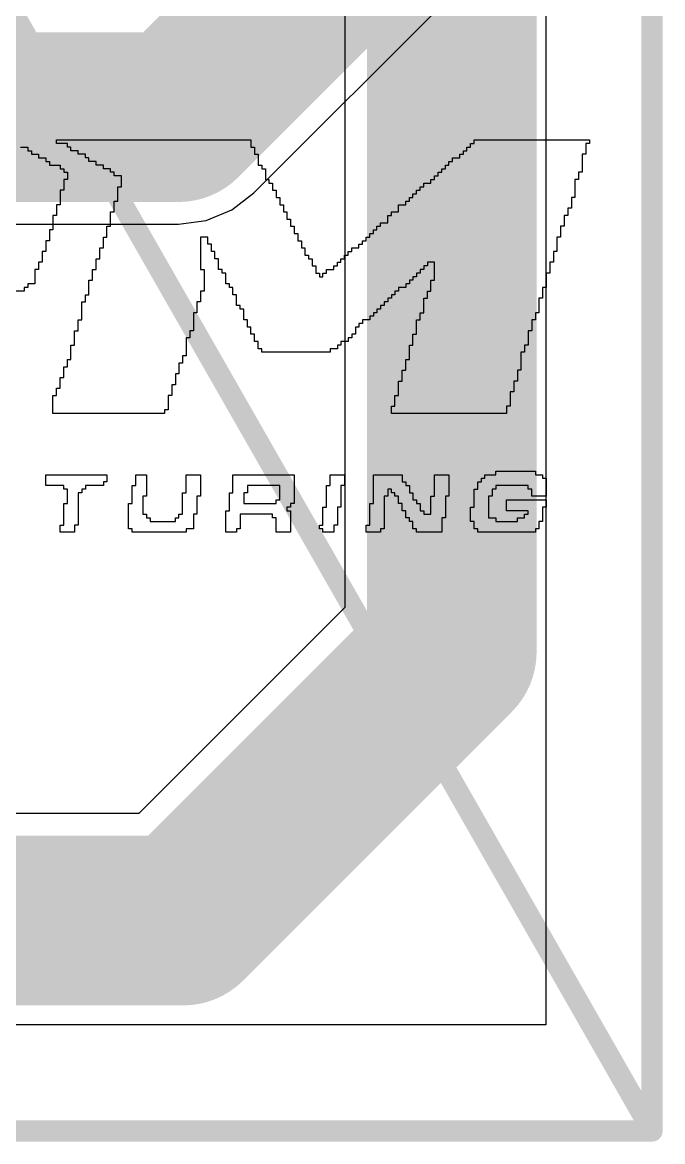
# Model space of a CAD drawing. Header units: millimetres. Extents: x -0.48 to 1.34, y -0.42 to 2.53.
# Drawn here: x 1.041 to 1.343, y -0.42 to 0.108 of the extents above; entities that cross this region are included whole.
import ezdxf

# ---------------------------------------------------------------- set-up
doc = ezdxf.new("R2010")
doc.units = ezdxf.units.MM
doc.header["$MEASUREMENT"] = 0
for name, color, linetype in [('BottomLayer', 5, 'Continuous'), ('Mechanical1', 6, 'Continuous'), ('Mechanical2', 216, 'Continuous'), ('TopLayer', 1, 'Continuous'), ('TopOverlay', 2, 'Continuous')]:
    doc.layers.add(name, color=color, linetype=linetype)

msp = doc.modelspace()

# ---------------------------------------------------------------- linework, layer by layer
at = {"layer": 'BottomLayer'}
for p, q in [((1.19272, 1.56996), (1.19272, -0.16844)), ((1.19272, -0.16844), (1.09561, -0.26555)), ((1.09561, -0.26555), (0.857, -0.26555))]:
    msp.add_line(p, q, dxfattribs=at)
at = {"layer": 'BottomLayer', "const_width": 0.08}
for points in [[(1.24315, -0.18933), (1.24315, 1.58185)], [(1.1165, -0.31598), (1.24315, -0.18933)], [(0.82574, -0.31598), (1.1165, -0.31598)]]:
    msp.add_lwpolyline(points, dxfattribs=at)
at = {"layer": 'BottomLayer', "const_width": 0.04}
for points in [[(1.22315, -0.18933, 1), (1.26315, -0.18933, 1)], [(1.22315, -0.18933, 1), (1.26315, -0.18933, 1)], [(1.0965, -0.31598, 1), (1.1365, -0.31598, 1)], [(1.0965, -0.31598, 1), (1.1365, -0.31598, 1)]]:
    msp.add_lwpolyline(points, format="xyb", close=True, dxfattribs=at)
at = {"layer": 'Mechanical1', "const_width": 0.01}
for points in [[(1.33755, -0.41519), (1.33755, 2.34071)], [(0.55015, 0.96276), (1.33755, -0.41519)], [(-0.23725, -0.41519), (1.33755, -0.41519)]]:
    msp.add_lwpolyline(points, dxfattribs=at)
at = {"layer": 'Mechanical1', "const_width": 0.005}
msp.add_lwpolyline([(1.33505, -0.41519, 1), (1.34005, -0.41519, 1)], format="xyb", close=True, dxfattribs=at)
msp.add_lwpolyline([(1.33505, -0.41519, 1), (1.34005, -0.41519, 1)], format="xyb", close=True, dxfattribs=at)
msp.add_lwpolyline([(1.33505, -0.41519, 1), (1.34005, -0.41519, 1)], format="xyb", close=True, dxfattribs=at)
at = {"layer": 'Mechanical2', "const_width": 0.01}
for points in [[(1.33755, -0.41519), (1.33755, 2.34071)], [(-0.23725, -0.41519), (1.33755, -0.41519)]]:
    msp.add_lwpolyline(points, dxfattribs=at)
at = {"layer": 'Mechanical2', "const_width": 0.005}
msp.add_lwpolyline([(1.33505, -0.41519, 1), (1.34005, -0.41519, 1)], format="xyb", close=True, dxfattribs=at)
msp.add_lwpolyline([(1.33505, -0.41519, 1), (1.34005, -0.41519, 1)], format="xyb", close=True, dxfattribs=at)
at = {"layer": 'TopLayer'}
for p, q in [((1.1499, 0.02715), (1.28293, 0.16017)), ((1.28755, 0.15826), (1.28755, -0.36519)), ((1.13946, 0.01913), (1.1499, 0.02715)), ((1.1273, 0.01409), (1.13946, 0.01913)), ((0.57113, 0.01238), (1.11424, 0.01238)), ((1.11424, 0.01238), (1.1273, 0.01409)), ((1.28755, -0.36519), (0.86653, -0.36519))]:
    msp.add_line(p, q, dxfattribs=at)
at = {"layer": 'TopLayer', "const_width": 0.08}
for points in [[(1.11424, 0.06281), (1.25515, 0.20371)], [(0.55024, 0.06281), (1.11424, 0.06281)]]:
    msp.add_lwpolyline(points, dxfattribs=at)
at = {"layer": 'TopLayer', "const_width": 0.04}
msp.add_lwpolyline([(1.09424, 0.06281, 1), (1.13424, 0.06281, 1)], format="xyb", close=True, dxfattribs=at)
msp.add_lwpolyline([(1.09424, 0.06281, 1), (1.13424, 0.06281, 1)], format="xyb", close=True, dxfattribs=at)
at = {"layer": 'TopOverlay'}
for p, q in [((1.03985, 0.04871), (1.04325, 0.04871)), ((1.04325, 0.04871), (1.04325, 0.04701)), ((1.05683, 0.0504), (1.05683, 0.0521)), ((1.05683, 0.0521), (1.10095, 0.0521)), ((1.06192, 0.0504), (1.05683, 0.0504)), ((1.06192, 0.04871), (1.06192, 0.0504)), ((1.06361, 0.04871), (1.06192, 0.04871)), ((1.06361, 0.04701), (1.06361, 0.04871)), ((1.10095, 0.0521), (1.10265, 0.0521)), ((1.10265, 0.0521), (1.14848, 0.0521)), ((1.14848, 0.0521), (1.14848, 0.04871)), ((1.14848, 0.04871), (1.15018, 0.04871)), ((1.15018, 0.04871), (1.15018, 0.04531)), ((1.25031, 0.04701), (1.25031, 0.04871)), ((1.25031, 0.04871), (1.25201, 0.04871)), ((1.25201, 0.04871), (1.25201, 0.0504)), ((1.25201, 0.0504), (1.25371, 0.0504)), ((1.25371, 0.0504), (1.25371, 0.0521)), ((1.25371, 0.0521), (1.30802, 0.0521)), ((1.30802, 0.0504), (1.30632, 0.0504)), ((1.30632, 0.0504), (1.30632, 0.04531)), ((1.30802, 0.0521), (1.30802, 0.0504)), ((1.04325, 0.04701), (1.04495, 0.04701)), ((1.04495, 0.04701), (1.04495, 0.04531)), ((1.04495, 0.04531), (1.04834, 0.04531)), ((1.04834, 0.04531), (1.04834, 0.04362)), ((1.04834, 0.04362), (1.05173, 0.04362)), ((1.05173, 0.04362), (1.05173, 0.04192)), ((1.06701, 0.04701), (1.06361, 0.04701)), ((1.06701, 0.04531), (1.06701, 0.04701)), ((1.0704, 0.04531), (1.06701, 0.04531)), ((1.0704, 0.04362), (1.0704, 0.04531)), ((1.0721, 0.04362), (1.0704, 0.04362)), ((1.0721, 0.04192), (1.0721, 0.04362)), ((1.15018, 0.04531), (1.15187, 0.04531)), ((1.15187, 0.04531), (1.15187, 0.04022)), ((1.24352, 0.04192), (1.24352, 0.04362)), ((1.24352, 0.04362), (1.24692, 0.04362)), ((1.24692, 0.04362), (1.24692, 0.04531)), ((1.24692, 0.04531), (1.24862, 0.04531)), ((1.24862, 0.04531), (1.24862, 0.04701)), ((1.24862, 0.04701), (1.25031, 0.04701)), ((1.30632, 0.04531), (1.30463, 0.04531)), ((1.30463, 0.04531), (1.30463, 0.03683)), ((1.05173, 0.04192), (1.05343, 0.04192)), ((1.05343, 0.04192), (1.05343, 0.04022)), ((1.05343, 0.04022), (1.05852, 0.04022)), ((1.05852, 0.04022), (1.05852, 0.03852)), ((1.05852, 0.03852), (1.06022, 0.03852)), ((1.06022, 0.03852), (1.06022, 0.03683)), ((1.0755, 0.04192), (1.0721, 0.04192)), ((1.0755, 0.04022), (1.0755, 0.04192)), ((1.07889, 0.04022), (1.0755, 0.04022)), ((1.07889, 0.03852), (1.07889, 0.04022)), ((1.08228, 0.03852), (1.07889, 0.03852)), ((1.08228, 0.03683), (1.08228, 0.03852)), ((1.15187, 0.04022), (1.15357, 0.04022)), ((1.15357, 0.04022), (1.15357, 0.03852)), ((1.15357, 0.03852), (1.15527, 0.03852)), ((1.15527, 0.03852), (1.15527, 0.03343)), ((1.23843, 0.03683), (1.23843, 0.03852)), ((1.23843, 0.03852), (1.24013, 0.03852)), ((1.24013, 0.03852), (1.24013, 0.04022)), ((1.24013, 0.04022), (1.24183, 0.04022)), ((1.24183, 0.04022), (1.24183, 0.04192)), ((1.24183, 0.04192), (1.24352, 0.04192)), ((1.06022, 0.03683), (1.06192, 0.03683)), ((1.06192, 0.03343), (1.06022, 0.03343)), ((1.06022, 0.03343), (1.06022, 0.02834)), ((1.06192, 0.03683), (1.06192, 0.03343)), ((1.08398, 0.03683), (1.08228, 0.03683)), ((1.08398, 0.03513), (1.08398, 0.03683)), ((1.08738, 0.03513), (1.08398, 0.03513)), ((1.08738, 0.03004), (1.08738, 0.03513)), ((1.15527, 0.03343), (1.15696, 0.03343)), ((1.15696, 0.03343), (1.15696, 0.03173)), ((1.15696, 0.03173), (1.15866, 0.03173)), ((1.15866, 0.03173), (1.15866, 0.02834)), ((1.22995, 0.03004), (1.22995, 0.03173)), ((1.22995, 0.03173), (1.23334, 0.03173)), ((1.23334, 0.03173), (1.23334, 0.03343)), ((1.23334, 0.03343), (1.23504, 0.03343)), ((1.23504, 0.03343), (1.23504, 0.03513)), ((1.23504, 0.03513), (1.23674, 0.03513)), ((1.23674, 0.03513), (1.23674, 0.03683)), ((1.23674, 0.03683), (1.23843, 0.03683)), ((1.30293, 0.03343), (1.30123, 0.03343)), ((1.30123, 0.03343), (1.30123, 0.02495)), ((1.30463, 0.03683), (1.30293, 0.03683)), ((1.30293, 0.03683), (1.30293, 0.03343)), ((1.06022, 0.02834), (1.05852, 0.02834)), ((1.05852, 0.02834), (1.05852, 0.02155)), ((1.08568, 0.02325), (1.08568, 0.03004)), ((1.08568, 0.03004), (1.08738, 0.03004)), ((1.15866, 0.02834), (1.16036, 0.02834)), ((1.16036, 0.02834), (1.16036, 0.02495)), ((1.22485, 0.02495), (1.22485, 0.02664)), ((1.22485, 0.02664), (1.22655, 0.02664)), ((1.22655, 0.02664), (1.22655, 0.02834)), ((1.22655, 0.02834), (1.22825, 0.02834)), ((1.22825, 0.02834), (1.22825, 0.03004)), ((1.22825, 0.03004), (1.22995, 0.03004)), ((1.05852, 0.02155), (1.05683, 0.02155)), ((1.05683, 0.02155), (1.05683, 0.01646)), ((1.08398, 0.01816), (1.08398, 0.02325)), ((1.08398, 0.02325), (1.08568, 0.02325)), ((1.16036, 0.02495), (1.16206, 0.02495)), ((1.16206, 0.02495), (1.16206, 0.02155)), ((1.16206, 0.02155), (1.16375, 0.02155)), ((1.16375, 0.02155), (1.16375, 0.01816)), ((1.21807, 0.01816), (1.21807, 0.02155)), ((1.21807, 0.02155), (1.22146, 0.02155)), ((1.22146, 0.02155), (1.22146, 0.02325)), ((1.22146, 0.02325), (1.22316, 0.02325)), ((1.22316, 0.02325), (1.22316, 0.02495)), ((1.22316, 0.02495), (1.22485, 0.02495)), ((1.30123, 0.02495), (1.29953, 0.02495)), ((1.29953, 0.02495), (1.29953, 0.01985)), ((1.05683, 0.01646), (1.05513, 0.01646)), ((1.05513, 0.01646), (1.05513, 0.00967)), ((1.08228, 0.01137), (1.08228, 0.01816)), ((1.08228, 0.01816), (1.08398, 0.01816)), ((1.16375, 0.01816), (1.16545, 0.01816)), ((1.16545, 0.01816), (1.16545, 0.01476)), ((1.21297, 0.01306), (1.21297, 0.01646)), ((1.21297, 0.01646), (1.21467, 0.01646)), ((1.21467, 0.01646), (1.21467, 0.01816)), ((1.21467, 0.01816), (1.21807, 0.01816)), ((1.29784, 0.01646), (1.29614, 0.01646)), ((1.29614, 0.01646), (1.29614, 0.01137)), ((1.29953, 0.01985), (1.29784, 0.01985)), ((1.29784, 0.01985), (1.29784, 0.01646)), ((1.08059, 0.00628), (1.08059, 0.01137)), ((1.08059, 0.01137), (1.08228, 0.01137)), ((1.16545, 0.01476), (1.16715, 0.01476)), ((1.16715, 0.01476), (1.16715, 0.01137)), ((1.16715, 0.01137), (1.16884, 0.01137)), ((1.16884, 0.01137), (1.16884, 0.00797)), ((1.20788, 0.00967), (1.20788, 0.01137)), ((1.20788, 0.01137), (1.20958, 0.01137)), ((1.20958, 0.01137), (1.20958, 0.01306)), ((1.20958, 0.01306), (1.21297, 0.01306)), ((1.29614, 0.01137), (1.29444, 0.01137)), ((1.29444, 0.01137), (1.29444, 0.00628)), ((1.05513, 0.00967), (1.05343, 0.00967)), ((1.05343, 0.00967), (1.05343, 0.00458)), ((1.07889, 0.00118), (1.07889, 0.00628)), ((1.07889, 0.00628), (1.08059, 0.00628)), ((1.12811, 0.00628), (1.12472, 0.00628)), ((1.12472, 0.00628), (1.12472, -0.009)), ((1.12811, 0.00288), (1.12811, 0.00628)), ((1.16884, 0.00797), (1.17054, 0.00797)), ((1.17054, 0.00797), (1.17054, 0.00458)), ((1.20279, 0.00458), (1.20279, 0.00628)), ((1.20279, 0.00628), (1.20449, 0.00628)), ((1.20449, 0.00628), (1.20449, 0.00797)), ((1.20449, 0.00797), (1.20618, 0.00797)), ((1.20618, 0.00797), (1.20618, 0.00967)), ((1.20618, 0.00967), (1.20788, 0.00967)), ((1.29444, 0.00628), (1.29274, 0.00628)), ((1.29274, 0.00628), (1.29274, -0.00051)), ((1.05343, 0.00458), (1.05173, 0.00458)), ((1.05173, 0.00458), (1.05173, -0.00051)), ((1.07719, -0.00391), (1.07719, 0.00118)), ((1.07719, 0.00118), (1.07889, 0.00118)), ((1.12981, 0.00288), (1.12811, 0.00288)), ((1.12981, -0.00051), (1.12981, 0.00288)), ((1.17054, 0.00458), (1.17224, 0.00458)), ((1.17224, 0.00458), (1.17224, 0.00118)), ((1.17224, 0.00118), (1.17394, 0.00118)), ((1.17394, 0.00118), (1.17394, -0.00221)), ((1.196, -0.00051), (1.196, 0.00118)), ((1.196, 0.00118), (1.1994, 0.00118)), ((1.1994, 0.00118), (1.1994, 0.00288)), ((1.1994, 0.00288), (1.20109, 0.00288)), ((1.20109, 0.00288), (1.20109, 0.00458)), ((1.20109, 0.00458), (1.20279, 0.00458)), ((1.05173, -0.00051), (1.05004, -0.00051)), ((1.05004, -0.00051), (1.05004, -0.00561)), ((1.0755, -0.009), (1.0755, -0.00391)), ((1.0755, -0.00391), (1.07719, -0.00391)), ((1.13151, -0.00051), (1.12981, -0.00051)), ((1.13151, -0.00391), (1.13151, -0.00051)), ((1.1332, -0.00391), (1.13151, -0.00391)), ((1.1332, -0.009), (1.1332, -0.00391)), ((1.17394, -0.00221), (1.17563, -0.00221)), ((1.17563, -0.00221), (1.17563, -0.00391)), ((1.17563, -0.00391), (1.17733, -0.00391)), ((1.17733, -0.00391), (1.17733, -0.0073)), ((1.19091, -0.00561), (1.19091, -0.00391)), ((1.19091, -0.00391), (1.19261, -0.00391)), ((1.19261, -0.00391), (1.19261, -0.00221)), ((1.19261, -0.00221), (1.1943, -0.00221)), ((1.1943, -0.00221), (1.1943, -0.00051)), ((1.1943, -0.00051), (1.196, -0.00051)), ((1.29274, -0.00051), (1.29105, -0.00051)), ((1.29105, -0.00051), (1.29105, -0.00561)), ((1.04834, -0.009), (1.04664, -0.009)), ((1.04664, -0.009), (1.04664, -0.01579)), ((1.05004, -0.00561), (1.04834, -0.00561)), ((1.04834, -0.00561), (1.04834, -0.009)), ((1.0738, -0.01409), (1.0738, -0.009)), ((1.0738, -0.009), (1.0755, -0.009)), ((1.12472, -0.009), (1.12641, -0.009)), ((1.12641, -0.009), (1.12641, -0.01918)), ((1.1349, -0.009), (1.1332, -0.009)), ((1.1349, -0.0107), (1.1349, -0.009)), ((1.17733, -0.0073), (1.17903, -0.0073)), ((1.17903, -0.0073), (1.17903, -0.0107)), ((1.18412, -0.0107), (1.18412, -0.009)), ((1.18412, -0.009), (1.18751, -0.009)), ((1.18751, -0.009), (1.18751, -0.0073)), ((1.18751, -0.0073), (1.18921, -0.0073)), ((1.18921, -0.0073), (1.18921, -0.00561)), ((1.18921, -0.00561), (1.19091, -0.00561)), ((1.22995, -0.009), (1.22825, -0.009)), ((1.22825, -0.009), (1.22825, -0.0107)), ((1.23164, -0.0073), (1.22995, -0.0073)), ((1.22995, -0.0073), (1.22995, -0.009)), ((1.23504, -0.00561), (1.23164, -0.00561)), ((1.23164, -0.00561), (1.23164, -0.0073)), ((1.23504, -0.01409), (1.23504, -0.00561)), ((1.29105, -0.00561), (1.28935, -0.00561)), ((1.28935, -0.00561), (1.28935, -0.0107)), ((1.04664, -0.01579), (1.04325, -0.01579)), ((1.04325, -0.01579), (1.04325, -0.01749)), ((1.0721, -0.02088), (1.0721, -0.01409)), ((1.0721, -0.01409), (1.0738, -0.01409)), ((1.1366, -0.0107), (1.1349, -0.0107)), ((1.1366, -0.01579), (1.1366, -0.0107)), ((1.13829, -0.01579), (1.1366, -0.01579)), ((1.13829, -0.01749), (1.13829, -0.01579)), ((1.17903, -0.0107), (1.18073, -0.0107)), ((1.18073, -0.0107), (1.18073, -0.01239)), ((1.18073, -0.01239), (1.18242, -0.01239)), ((1.18242, -0.01239), (1.18242, -0.0107)), ((1.18242, -0.0107), (1.18412, -0.0107)), ((1.22316, -0.01579), (1.22146, -0.01579)), ((1.22146, -0.01579), (1.22146, -0.01749)), ((1.22485, -0.01409), (1.22316, -0.01409)), ((1.22316, -0.01409), (1.22316, -0.01579)), ((1.22655, -0.01239), (1.22485, -0.01239)), ((1.22485, -0.01239), (1.22485, -0.01409)), ((1.22825, -0.0107), (1.22655, -0.0107)), ((1.22655, -0.0107), (1.22655, -0.01239)), ((1.23334, -0.01918), (1.23334, -0.01409)), ((1.23334, -0.01409), (1.23504, -0.01409)), ((1.28935, -0.0107), (1.28765, -0.0107)), ((1.28765, -0.0107), (1.28765, -0.01749)), ((1.04155, -0.01918), (1.03646, -0.01918)), ((1.04325, -0.01749), (1.04155, -0.01749)), ((1.04155, -0.01749), (1.04155, -0.01918)), ((1.0704, -0.02428), (1.0704, -0.02088)), ((1.0704, -0.02088), (1.0721, -0.02088)), ((1.12641, -0.01918), (1.12472, -0.01918)), ((1.12472, -0.01918), (1.12472, -0.02428)), ((1.13999, -0.01749), (1.13829, -0.01749)), ((1.13999, -0.02088), (1.13999, -0.01749)), ((1.14169, -0.02088), (1.13999, -0.02088)), ((1.14169, -0.02597), (1.14169, -0.02088)), ((1.21637, -0.02088), (1.21467, -0.02088)), ((1.21467, -0.02088), (1.21467, -0.02258)), ((1.21807, -0.01918), (1.21637, -0.01918)), ((1.21637, -0.01918), (1.21637, -0.02088)), ((1.22146, -0.01749), (1.21807, -0.01749)), ((1.21807, -0.01749), (1.21807, -0.01918)), ((1.23164, -0.02258), (1.23164, -0.01918)), ((1.23164, -0.01918), (1.23334, -0.01918)), ((1.28765, -0.01749), (1.28596, -0.01749)), ((1.28596, -0.01749), (1.28596, -0.02258)), ((1.06871, -0.03276), (1.06871, -0.02428)), ((1.06871, -0.02428), (1.0704, -0.02428)), ((1.12472, -0.02428), (1.12302, -0.02428)), ((1.12302, -0.02428), (1.12302, -0.02937)), ((1.14339, -0.02597), (1.14169, -0.02597)), ((1.14339, -0.02767), (1.14339, -0.02597)), ((1.21128, -0.02597), (1.20958, -0.02597)), ((1.20958, -0.02597), (1.20958, -0.02767)), ((1.21297, -0.02428), (1.21128, -0.02428)), ((1.21128, -0.02428), (1.21128, -0.02597)), ((1.21467, -0.02258), (1.21297, -0.02258)), ((1.21297, -0.02258), (1.21297, -0.02428)), ((1.22995, -0.02937), (1.22995, -0.02258)), ((1.22995, -0.02258), (1.23164, -0.02258)), ((1.28596, -0.02258), (1.28426, -0.02258)), ((1.28426, -0.02258), (1.28426, -0.02937)), ((1.12302, -0.02937), (1.12132, -0.02937)), ((1.12132, -0.02937), (1.12132, -0.03785)), ((1.14508, -0.02767), (1.14339, -0.02767)), ((1.14508, -0.03276), (1.14508, -0.02767)), ((1.20618, -0.03106), (1.20449, -0.03106)), ((1.20449, -0.03106), (1.20449, -0.03276)), ((1.20788, -0.02937), (1.20618, -0.02937)), ((1.20618, -0.02937), (1.20618, -0.03106)), ((1.20958, -0.02767), (1.20788, -0.02767)), ((1.20788, -0.02767), (1.20788, -0.02937)), ((1.22825, -0.03276), (1.22825, -0.02937)), ((1.22825, -0.02937), (1.22995, -0.02937)), ((1.28426, -0.02937), (1.28256, -0.02937)), ((1.28256, -0.02937), (1.28256, -0.03276)), ((1.06701, -0.03785), (1.06701, -0.03276)), ((1.06701, -0.03276), (1.06871, -0.03276)), ((1.14678, -0.03276), (1.14508, -0.03276)), ((1.14678, -0.03616), (1.14678, -0.03276)), ((1.14848, -0.03616), (1.14678, -0.03616)), ((1.14848, -0.03955), (1.14848, -0.03616)), ((1.1994, -0.03616), (1.1977, -0.03616)), ((1.1977, -0.03616), (1.1977, -0.03955)), ((1.20109, -0.03446), (1.1994, -0.03446)), ((1.1994, -0.03446), (1.1994, -0.03616)), ((1.20449, -0.03276), (1.20109, -0.03276)), ((1.20109, -0.03276), (1.20109, -0.03446)), ((1.22655, -0.03955), (1.22655, -0.03276)), ((1.22655, -0.03276), (1.22825, -0.03276)), ((1.28256, -0.03276), (1.28086, -0.03276)), ((1.28086, -0.03276), (1.28086, -0.03785)), ((1.06531, -0.04464), (1.06531, -0.03785)), ((1.06531, -0.03785), (1.06701, -0.03785)), ((1.11962, -0.04125), (1.11793, -0.04125)), ((1.11793, -0.04125), (1.11793, -0.04973)), ((1.12132, -0.03785), (1.11962, -0.03785)), ((1.11962, -0.03785), (1.11962, -0.04125)), ((1.15018, -0.03955), (1.14848, -0.03955)), ((1.15018, -0.04295), (1.15018, -0.03955)), ((1.196, -0.04125), (1.1943, -0.04125)), ((1.1943, -0.04125), (1.1943, -0.04295)), ((1.1977, -0.03955), (1.196, -0.03955)), ((1.196, -0.03955), (1.196, -0.04125)), ((1.22485, -0.04464), (1.22485, -0.03955)), ((1.22485, -0.03955), (1.22655, -0.03955)), ((1.28086, -0.03785), (1.27917, -0.03785)), ((1.27917, -0.03785), (1.27917, -0.04464)), ((1.06361, -0.05143), (1.06361, -0.04464)), ((1.06361, -0.04464), (1.06531, -0.04464)), ((1.15187, -0.04295), (1.15018, -0.04295)), ((1.15187, -0.04634), (1.15187, -0.04295)), ((1.15357, -0.04634), (1.15187, -0.04634)), ((1.15357, -0.04804), (1.15357, -0.04634)), ((1.18921, -0.04634), (1.18582, -0.04634)), ((1.18582, -0.04634), (1.18582, -0.04804)), ((1.19091, -0.04464), (1.18921, -0.04464)), ((1.18921, -0.04464), (1.18921, -0.04634)), ((1.1943, -0.04295), (1.19091, -0.04295)), ((1.19091, -0.04295), (1.19091, -0.04464)), ((1.22316, -0.05143), (1.22316, -0.04464)), ((1.22316, -0.04464), (1.22485, -0.04464)), ((1.27917, -0.04464), (1.27747, -0.04464)), ((1.27747, -0.04464), (1.27747, -0.04804)), ((1.06192, -0.05483), (1.06192, -0.05143)), ((1.06192, -0.05143), (1.06361, -0.05143)), ((1.11793, -0.04973), (1.11623, -0.04973)), ((1.11623, -0.04973), (1.11623, -0.05313)), ((1.18582, -0.04804), (1.15357, -0.04804)), ((1.22146, -0.05652), (1.22146, -0.05143)), ((1.22146, -0.05143), (1.22316, -0.05143)), ((1.27747, -0.04804), (1.27577, -0.04804)), ((1.27577, -0.04804), (1.27577, -0.05652)), ((1.06022, -0.05992), (1.06022, -0.05483)), ((1.06022, -0.05483), (1.06192, -0.05483)), ((1.11623, -0.05313), (1.11453, -0.05313)), ((1.11453, -0.05313), (1.11453, -0.05822)), ((1.21976, -0.06161), (1.21976, -0.05652)), ((1.21976, -0.05652), (1.22146, -0.05652)), ((1.27577, -0.05652), (1.27407, -0.05652)), ((1.27407, -0.05652), (1.27407, -0.06161)), ((1.05852, -0.06501), (1.05852, -0.05992)), ((1.05852, -0.05992), (1.06022, -0.05992)), ((1.11284, -0.06331), (1.11114, -0.06331)), ((1.11114, -0.06331), (1.11114, -0.0684)), ((1.11453, -0.05822), (1.11284, -0.05822)), ((1.11284, -0.05822), (1.11284, -0.06331)), ((1.21807, -0.0684), (1.21807, -0.06161)), ((1.21807, -0.06161), (1.21976, -0.06161)), ((1.27407, -0.06161), (1.27238, -0.06161)), ((1.27238, -0.06161), (1.27238, -0.06671)), ((1.05513, -0.07689), (1.05513, -0.0684)), ((1.05513, -0.0684), (1.05683, -0.0684)), ((1.05683, -0.0684), (1.05683, -0.06501)), ((1.05683, -0.06501), (1.05852, -0.06501)), ((1.11114, -0.0684), (1.10944, -0.0684)), ((1.10944, -0.0684), (1.10944, -0.07519)), ((1.21637, -0.0735), (1.21637, -0.0684)), ((1.21637, -0.0684), (1.21807, -0.0684)), ((1.27238, -0.06671), (1.27068, -0.06671)), ((1.27068, -0.06671), (1.27068, -0.0735)), ((1.21467, -0.07689), (1.21467, -0.0735)), ((1.21467, -0.0735), (1.21637, -0.0735)), ((1.27068, -0.0735), (1.26898, -0.0735)), ((1.26898, -0.0735), (1.26898, -0.07689)), ((1.10774, -0.07689), (1.05513, -0.07689)), ((1.10944, -0.07519), (1.10774, -0.07519)), ((1.10774, -0.07519), (1.10774, -0.07689)), ((1.26898, -0.07689), (1.21467, -0.07689)), ((1.26389, -0.10574), (1.26389, -0.10405)), ((1.26389, -0.10405), (1.28256, -0.10405)), ((1.28256, -0.10405), (1.28256, -0.10574)), ((1.05173, -0.11084), (1.05173, -0.10574)), ((1.05173, -0.10574), (1.08059, -0.10574)), ((1.08059, -0.10914), (1.07889, -0.10914)), ((1.07889, -0.10914), (1.07889, -0.11084)), ((1.08059, -0.10574), (1.08059, -0.10914)), ((1.09417, -0.11084), (1.09417, -0.10574)), ((1.09417, -0.10574), (1.09926, -0.10574)), ((1.09926, -0.10574), (1.09926, -0.11593)), ((1.11793, -0.11423), (1.11793, -0.10574)), ((1.11793, -0.10574), (1.12472, -0.10574)), ((1.12472, -0.10574), (1.12472, -0.11593)), ((1.13999, -0.10744), (1.13999, -0.10574)), ((1.13999, -0.10574), (1.16884, -0.10574)), ((1.13999, -0.10914), (1.13999, -0.10744)), ((1.13999, -0.11423), (1.13999, -0.10914)), ((1.16884, -0.10574), (1.16884, -0.11932)), ((1.18582, -0.11084), (1.18582, -0.10574)), ((1.18582, -0.10574), (1.19261, -0.10574)), ((1.19261, -0.10574), (1.19261, -0.11084)), ((1.20618, -0.11932), (1.20618, -0.10574)), ((1.20618, -0.10574), (1.21976, -0.10574)), ((1.21976, -0.10574), (1.21976, -0.10914)), ((1.21976, -0.10914), (1.22146, -0.10914)), ((1.22146, -0.10914), (1.22146, -0.11084)), ((1.23504, -0.10574), (1.23674, -0.10574)), ((1.23504, -0.11593), (1.23504, -0.10574)), ((1.23674, -0.10574), (1.24183, -0.10574)), ((1.24183, -0.10574), (1.24183, -0.11593)), ((1.25541, -0.11253), (1.25541, -0.10914)), ((1.25541, -0.10914), (1.2571, -0.10914)), ((1.2571, -0.10914), (1.2571, -0.10744)), ((1.2571, -0.10744), (1.2588, -0.10744)), ((1.2588, -0.10744), (1.2588, -0.10574)), ((1.2588, -0.10574), (1.26389, -0.10574)), ((1.28256, -0.10574), (1.28596, -0.10574)), ((1.28596, -0.10574), (1.28596, -0.10744)), ((1.28596, -0.10744), (1.28765, -0.10744)), ((1.28765, -0.10744), (1.28765, -0.11593)), ((1.06022, -0.11084), (1.05173, -0.11084)), ((1.06022, -0.11253), (1.06022, -0.11084)), ((1.06192, -0.11253), (1.06022, -0.11253)), ((1.06192, -0.11932), (1.06192, -0.11253)), ((1.06871, -0.11423), (1.06701, -0.11423)), ((1.06701, -0.11423), (1.06701, -0.12951)), ((1.0704, -0.11253), (1.06871, -0.11253)), ((1.06871, -0.11253), (1.06871, -0.11423)), ((1.07889, -0.11084), (1.0704, -0.11084)), ((1.0704, -0.11084), (1.0704, -0.11253)), ((1.09247, -0.11932), (1.09247, -0.11084)), ((1.09247, -0.11084), (1.09417, -0.11084)), ((1.09926, -0.11593), (1.09756, -0.11593)), ((1.09756, -0.11593), (1.09756, -0.12441)), ((1.11623, -0.12441), (1.11623, -0.11423)), ((1.11623, -0.11423), (1.11793, -0.11423)), ((1.12472, -0.11593), (1.12302, -0.11593)), ((1.12302, -0.11593), (1.12302, -0.12441)), ((1.13829, -0.12272), (1.13829, -0.11423)), ((1.13829, -0.11423), (1.13999, -0.11423)), ((1.14678, -0.11423), (1.14508, -0.11423)), ((1.14508, -0.11423), (1.14508, -0.11932)), ((1.16206, -0.11084), (1.14678, -0.11084)), ((1.14678, -0.11084), (1.14678, -0.11423)), ((1.16206, -0.11762), (1.16206, -0.11084)), ((1.18412, -0.12102), (1.18412, -0.11084)), ((1.18412, -0.11084), (1.18582, -0.11084)), ((1.19261, -0.11084), (1.19091, -0.11084)), ((1.19091, -0.11084), (1.19091, -0.12102)), ((1.21297, -0.11593), (1.21128, -0.11593)), ((1.21128, -0.11593), (1.21128, -0.1312)), ((1.21467, -0.11253), (1.21297, -0.11253)), ((1.21297, -0.11253), (1.21297, -0.11593)), ((1.21467, -0.11423), (1.21467, -0.11253)), ((1.21637, -0.11423), (1.21467, -0.11423)), ((1.21637, -0.11593), (1.21637, -0.11423)), ((1.21807, -0.11593), (1.21637, -0.11593)), ((1.21807, -0.11932), (1.21807, -0.11593)), ((1.22146, -0.11084), (1.22316, -0.11084)), ((1.22316, -0.11084), (1.22316, -0.11423)), ((1.22316, -0.11423), (1.22485, -0.11423)), ((1.22485, -0.11423), (1.22485, -0.11762)), ((1.23334, -0.12441), (1.23334, -0.11593)), ((1.23334, -0.11593), (1.23504, -0.11593)), ((1.24183, -0.11593), (1.24013, -0.11593)), ((1.24013, -0.11593), (1.24013, -0.12611)), ((1.25371, -0.12102), (1.25371, -0.11253)), ((1.25371, -0.11253), (1.25541, -0.11253)), ((1.26219, -0.11593), (1.2605, -0.11593)), ((1.2605, -0.11593), (1.2605, -0.12611)), ((1.26389, -0.11253), (1.26219, -0.11253)), ((1.26219, -0.11253), (1.26219, -0.11593)), ((1.27917, -0.11084), (1.26389, -0.11084)), ((1.26389, -0.11084), (1.26389, -0.11253)), ((1.27917, -0.11253), (1.27917, -0.11084)), ((1.28086, -0.11253), (1.27917, -0.11253)), ((1.28086, -0.11593), (1.28086, -0.11253)), ((1.28765, -0.11593), (1.28086, -0.11593)), ((1.06022, -0.12951), (1.06022, -0.11932)), ((1.06022, -0.11932), (1.06192, -0.11932)), ((1.09077, -0.1312), (1.09077, -0.11932)), ((1.09077, -0.11932), (1.09247, -0.11932)), ((1.14508, -0.11932), (1.16036, -0.11932)), ((1.16036, -0.11932), (1.16036, -0.11762)), ((1.16036, -0.11762), (1.16206, -0.11762)), ((1.16715, -0.12102), (1.16545, -0.12102)), ((1.16545, -0.12102), (1.16545, -0.12272)), ((1.16884, -0.11932), (1.16715, -0.11932)), ((1.16715, -0.11932), (1.16715, -0.12102)), ((1.18242, -0.12951), (1.18242, -0.12102)), ((1.18242, -0.12102), (1.18412, -0.12102)), ((1.19091, -0.12102), (1.18921, -0.12102)), ((1.18921, -0.12102), (1.18921, -0.12951)), ((1.20449, -0.12951), (1.20449, -0.11932)), ((1.20449, -0.11932), (1.20618, -0.11932)), ((1.21976, -0.11932), (1.21807, -0.11932)), ((1.21976, -0.12272), (1.21976, -0.11932)), ((1.22485, -0.11762), (1.22655, -0.11762)), ((1.22655, -0.11762), (1.22655, -0.11932)), ((1.22655, -0.11932), (1.22825, -0.11932)), ((1.22825, -0.11932), (1.22825, -0.12272)), ((1.25201, -0.12781), (1.25201, -0.12102)), ((1.25201, -0.12102), (1.25371, -0.12102)), ((1.26898, -0.12272), (1.26898, -0.11762)), ((1.26898, -0.11762), (1.28765, -0.11762)), ((1.28765, -0.12102), (1.28596, -0.12102)), ((1.28596, -0.12102), (1.28596, -0.12781)), ((1.28765, -0.11762), (1.28765, -0.12102)), ((1.09756, -0.12441), (1.09926, -0.12441)), ((1.09926, -0.12441), (1.09926, -0.12611)), ((1.09926, -0.12611), (1.10095, -0.12611)), ((1.10095, -0.12611), (1.10095, -0.12781)), ((1.11284, -0.12781), (1.11284, -0.12611)), ((1.11284, -0.12611), (1.11453, -0.12611)), ((1.11453, -0.12611), (1.11453, -0.12441)), ((1.11453, -0.12441), (1.11623, -0.12441)), ((1.12132, -0.12441), (1.12132, -0.12611)), ((1.12302, -0.12441), (1.12132, -0.12441)), ((1.12132, -0.12611), (1.12132, -0.1312)), ((1.1366, -0.1329), (1.1366, -0.12272)), ((1.1366, -0.12272), (1.13829, -0.12272)), ((1.15866, -0.12441), (1.14339, -0.12441)), ((1.14339, -0.12441), (1.14339, -0.1312)), ((1.15866, -0.12611), (1.15866, -0.12441)), ((1.16036, -0.12611), (1.15866, -0.12611)), ((1.16036, -0.1329), (1.16036, -0.12611)), ((1.16545, -0.12272), (1.16715, -0.12272)), ((1.16715, -0.12272), (1.16715, -0.1329)), ((1.22146, -0.12272), (1.21976, -0.12272)), ((1.22146, -0.12611), (1.22146, -0.12272)), ((1.22316, -0.12611), (1.22146, -0.12611)), ((1.22316, -0.12781), (1.22316, -0.12611)), ((1.22825, -0.12272), (1.22995, -0.12272)), ((1.22995, -0.12272), (1.22995, -0.12441)), ((1.22995, -0.12441), (1.23334, -0.12441)), ((1.24013, -0.12611), (1.23843, -0.12611)), ((1.23843, -0.12611), (1.23843, -0.1329)), ((1.2605, -0.12611), (1.26389, -0.12611)), ((1.26389, -0.12611), (1.26389, -0.12781)), ((1.27577, -0.12272), (1.26898, -0.12272)), ((1.27407, -0.12781), (1.27407, -0.12611)), ((1.27407, -0.12611), (1.27747, -0.12611)), ((1.27747, -0.12272), (1.27577, -0.12272)), ((1.27917, -0.12272), (1.27747, -0.12272)), ((1.27747, -0.12611), (1.27747, -0.12441)), ((1.27747, -0.12441), (1.27917, -0.12441)), ((1.27917, -0.12441), (1.27917, -0.12272)), ((1.05852, -0.1329), (1.05852, -0.12951)), ((1.05852, -0.12951), (1.06022, -0.12951)), ((1.06701, -0.12951), (1.06531, -0.12951)), ((1.06531, -0.12951), (1.06531, -0.1329)), ((1.09247, -0.1312), (1.09077, -0.1312)), ((1.09247, -0.1329), (1.09247, -0.1312)), ((1.10095, -0.12781), (1.11284, -0.12781)), ((1.12132, -0.1312), (1.11793, -0.1312)), ((1.11793, -0.1312), (1.11793, -0.1329)), ((1.14339, -0.1312), (1.14169, -0.1312)), ((1.14169, -0.1312), (1.14169, -0.1329)), ((1.18073, -0.1312), (1.18073, -0.12951)), ((1.18073, -0.12951), (1.18242, -0.12951)), ((1.18242, -0.1312), (1.18073, -0.1312)), ((1.18242, -0.1329), (1.18242, -0.1312)), ((1.18751, -0.12951), (1.18751, -0.1312)), ((1.18921, -0.12951), (1.18751, -0.12951)), ((1.18751, -0.1312), (1.18751, -0.1329)), ((1.20279, -0.1329), (1.20279, -0.12951)), ((1.20279, -0.12951), (1.20449, -0.12951)), ((1.21128, -0.1312), (1.20958, -0.1312)), ((1.20958, -0.1312), (1.20958, -0.1329)), ((1.22485, -0.12781), (1.22316, -0.12781)), ((1.22485, -0.1312), (1.22485, -0.12781)), ((1.22655, -0.1312), (1.22485, -0.1312)), ((1.22655, -0.1329), (1.22655, -0.1312)), ((1.25371, -0.12781), (1.25201, -0.12781)), ((1.25371, -0.1312), (1.25371, -0.12781)), ((1.25541, -0.1312), (1.25371, -0.1312)), ((1.25541, -0.1329), (1.25541, -0.1312)), ((1.26389, -0.12781), (1.27407, -0.12781)), ((1.28426, -0.1312), (1.28256, -0.1312)), ((1.28256, -0.1312), (1.28256, -0.1329)), ((1.28596, -0.12781), (1.28426, -0.12781)), ((1.28426, -0.12781), (1.28426, -0.1312)), ((1.06022, -0.1329), (1.05852, -0.1329)), ((1.06531, -0.1329), (1.06022, -0.1329)), ((1.11793, -0.1329), (1.09247, -0.1329)), ((1.14169, -0.1329), (1.1366, -0.1329)), ((1.16715, -0.1329), (1.16036, -0.1329)), ((1.18751, -0.1329), (1.18242, -0.1329)), ((1.20958, -0.1329), (1.20279, -0.1329)), ((1.23843, -0.1329), (1.22655, -0.1329)), ((1.28256, -0.1329), (1.25541, -0.1329))]:
    msp.add_line(p, q, dxfattribs=at)

doc.saveas('drawing.dxf')
